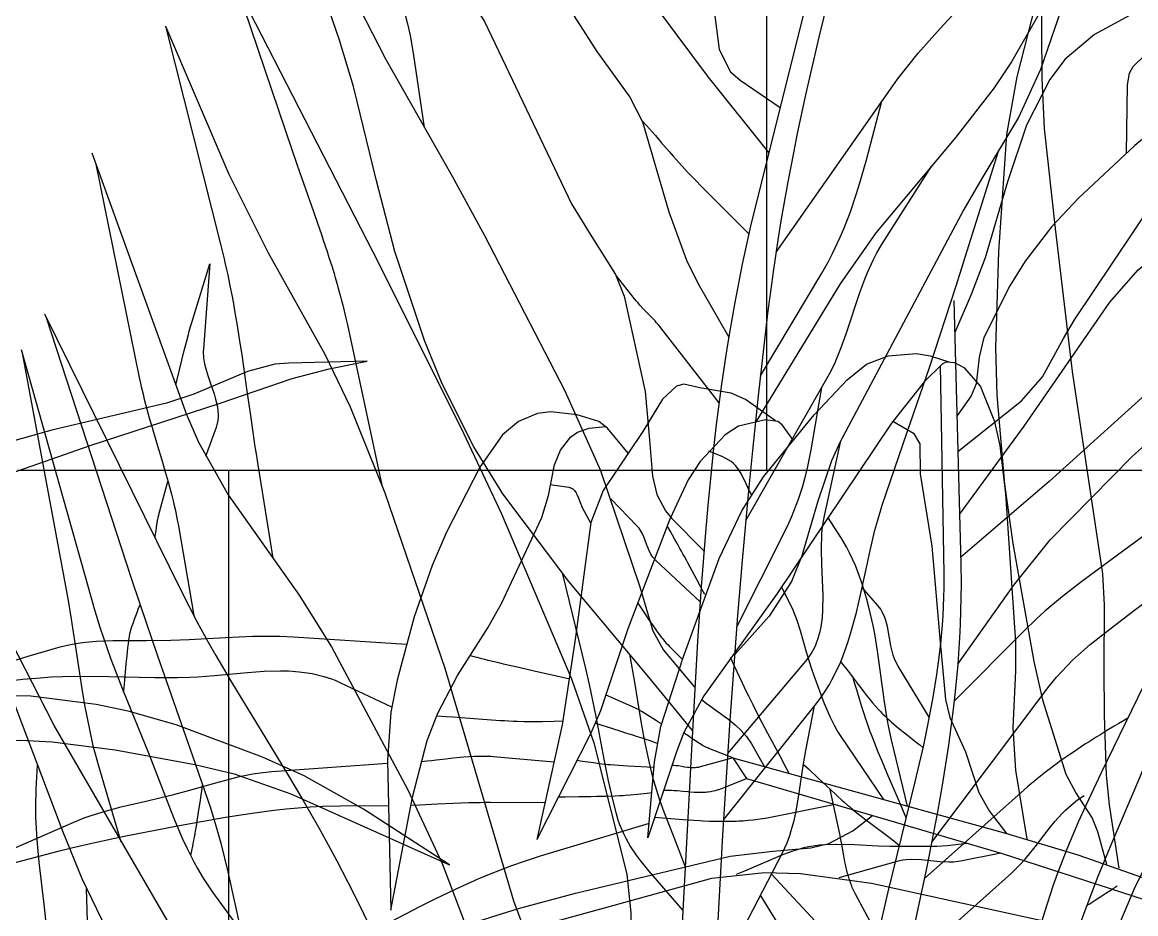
# Model space of a CAD drawing. Header units: metres. Extents: x -28 to 260, y 30 to 125.
# Drawn here: x 238.053 to 238.4668, y 114.2353 to 114.5667 of the extents above; entities that cross this region are included whole.
import ezdxf

# ---------------------------------------------------------------- set-up
doc = ezdxf.new("R2010")
doc.units = ezdxf.units.M
doc.header["$LTSCALE"] = 0.01
doc.header["$MEASUREMENT"] = 0
doc.layers.add('0.1', color=2, linetype='Continuous')
doc.layers.add('0.10', color=2, linetype='Continuous')

# ---------------------------------------------------------------- blocks, each defined once
blk = doc.blocks.new('palmita')
at = {"color": 1, "linetype": 'Continuous'}
blk.add_line((612.41, 1177.99), (607.34, 1170.36), dxfattribs=at)
for points in [[(136.06, 1726.6), (123.33, 1674.55), (115.14, 1647.1), (102.12, 1611.11), (95.91, 1593.02), (74.37, 1522.3), (63.6, 1472.21), (59.56, 1441.4), (55.33, 1433.12), (51.84, 1429.97), (36.95, 1419.86)], [(-184.16, 1678.38), (-126.38, 1602.75), (-120.87, 1594.57), (-112.3, 1576.82), (-99.49, 1538.78), (-92.11, 1520.24), (-64.56, 1463.99), (-49.02, 1436.75), (-42.6, 1427.09), (-28.39, 1408.77), (1.42, 1373.2), (14.63, 1354.25), (46.07, 1302.71)], [(41.14, 1403.09), (63.6, 1431.06), (94.93, 1473.29), (97.36, 1477.55), (100.61, 1486.83), (105.03, 1506.39), (108.64, 1515.53), (138.02, 1562.67), (145.31, 1578.17), (154.76, 1599.03), (160.54, 1608.84), (198.74, 1665.22)], [(225.63, 1610.9), (198.74, 1559.82), (194.94, 1551.86), (188.79, 1535.3), (178.17, 1501.42), (171.31, 1485.17), (163.63, 1473.76), (151.79, 1459.49), (146.83, 1451.78), (114.52, 1384.01), (107.55, 1372.73), (98.11, 1357.77), (94.93, 1349.63), (87.1, 1314.27), (85.56, 1297.62), (84.43, 1282.71), (82.7, 1275.88), (79.56, 1269.8), (77.31, 1267.12), (65.29, 1255)], [(226.15, 1612.86), (202.65, 1525.44), (201.75, 1522.22), (199.73, 1515.83), (197.48, 1509.51), (195.89, 1505.32), (192.53, 1496.99), (185.59, 1480.39), (182.27, 1472.07), (179.22, 1463.68), (177.84, 1459.45), (176.17, 1453.76), (175.43, 1450.89), (174.44, 1446.57), (173.27, 1439.99), (169.25, 1412.42)], [(195.53, 1606.06), (179.15, 1577.5), (153.69, 1527.41), (131.16, 1496.96), (124.74, 1482.82), (117.72, 1463.18), (113.54, 1453.74), (105.1, 1440.65), (92.85, 1423.66), (88.08, 1414.46), (78.28, 1381.06), (71.68, 1363.11), (67.51, 1354.54), (56.03, 1334.46)], [(38.4, 1365.99), (-4.95, 1427.91), (-6.73, 1430.39), (-10.46, 1435.25), (-14.38, 1439.98), (-22.56, 1449.2), (-33.65, 1461.35), (-39.02, 1467.53), (-44.13, 1473.87), (-46.55, 1477.12), (-49.6, 1481.57), (-51.04, 1483.84), (-53.09, 1487.33), (-55.88, 1492.74), (-90.03, 1565.34)], [(2.64, 1557.53), (46, 1383.59), (47.77, 1376.26), (51.02, 1361.52), (53.91, 1346.71), (55.64, 1336.8), (56.72, 1330.17), (58.69, 1316.89), (60.65, 1301.9), (61.81, 1291.88), (63.85, 1271.8), (64.73, 1261.74), (66.3, 1241.6), (67.63, 1221.44), (69.92, 1181.17), (73.56, 1111.88), (75.28, 1077.23), (77.68, 1025.26), (79.78, 973.27), (80.7, 947.27)], [(67.15, 961.45), (62.44, 1067.36), (60.72, 1103.75), (59.78, 1121.94), (58.26, 1149.22), (55.67, 1190.12), (53.71, 1217.37), (52.65, 1230.99), (50.95, 1251.42), (48.48, 1278.64), (47.14, 1292.25), (45.01, 1312.66), (41.51, 1343.26), (39.34, 1359.62), (37.69, 1370.5), (36.51, 1377.74), (33.96, 1392.18), (31.88, 1402.98), (30.43, 1410.16), (27.38, 1424.5), (22.45, 1445.94), (18.97, 1460.18)], [(235.95, 1548.04), (200.69, 1471.42), (183.63, 1437.92), (158.88, 1394.24), (146.83, 1372.22), (116.98, 1314.49), (103.75, 1284.8), (89.06, 1241.59), (84.3, 1225.22), (80.24, 1218.01), (68.65, 1204.16)], [(69.54, 1188.18), (85.14, 1207.21), (115.5, 1243.55), (139.93, 1276.18), (150.75, 1293.64), (162.58, 1317.11), (169.16, 1333.24), (180.13, 1366.33), (186.97, 1392.56), (195.5, 1427.64), (200.69, 1444.9), (219.3, 1498.93), (234.42, 1544.73)], [(-233.55, 1500.57), (-187.65, 1491.18), (-170.79, 1486.38), (-138.01, 1473.33), (-98.88, 1457.26), (-79.93, 1447.02), (-69.02, 1437.8), (-63.26, 1430.23), (-54.64, 1413.2), (-47.58, 1392.17), (-39.21, 1363.98), (-34.03, 1350.25), (-27.95, 1336.12)], [(-91.78, 1402.9), (-92.11, 1428.23), (-92.95, 1432.54), (-94.29, 1435.02), (-98.49, 1439.18), (-107.4, 1444.04), (-120.82, 1449.58), (-126.77, 1452.66), (-156.66, 1472.4), (-172.67, 1479.9), (-233.55, 1500.57)], [(-82.8, 1500.61), (-59.79, 1434), (-51.64, 1416.07), (-38.01, 1393.38), (-31.39, 1381.94), (14.63, 1295.51), (17.9, 1288.43), (22.89, 1273.41), (28.87, 1253.11), (32.74, 1243.52), (41.07, 1230.68), (53.78, 1216.39)], [(468.87, 1136.95), (472.46, 1160.6), (473.59, 1171.62), (474.33, 1193.81), (474.43, 1211.35), (474.31, 1234.76), (474.96, 1246.43), (486.2, 1321.62), (492.45, 1374.87), (496.53, 1412), (497.44, 1430.63), (497.74, 1467.04)], [(497.44, 1468.22), (506.81, 1431.26), (510.69, 1409.8), (513.68, 1366.1), (514.77, 1330.59), (514.31, 1312.84), (511.44, 1279.71), (508.4, 1257.73), (500.57, 1213.85), (497.38, 1199.63), (488.7, 1171.88), (484.82, 1164.7), (478.86, 1155.55), (476.83, 1150.58), (473.55, 1138.53)], [(238.88, 1464.74), (186, 1361.61), (154.67, 1298.75), (140.52, 1268.7), (114.52, 1207.4), (106.14, 1183.58), (93.95, 1134.72), (92.41, 1120.43), (92.12, 1101.09), (91.02, 1091.5), (87.18, 1078.78), (83.18, 1073.82), (75.73, 1067.86)], [(238.88, 1464.74), (218.32, 1403.85), (216.69, 1399.08), (215.58, 1395.9), (213.35, 1389.56), (210.36, 1381.1), (208.88, 1376.86), (207.42, 1372.62), (206.7, 1370.5), (205.29, 1366.24), (204.6, 1364.11), (203.59, 1360.91), (202.72, 1358.05), (202.29, 1356.62), (201.66, 1354.47), (200.76, 1351.24), (200.18, 1349.08), (199.89, 1348), (199.48, 1346.37), (198.94, 1344.2), (198.68, 1343.11), (198.3, 1341.48), (197.76, 1339.02), (184.95, 1279.37)], [(-29.1, 1291.89), (-52.77, 1310.79), (-60.55, 1319.69), (-68.36, 1333.9), (-72.44, 1340.85), (-101.48, 1384.07), (-111.84, 1395.78), (-136.13, 1416.02), (-154.58, 1431.7), (-165.17, 1437.62), (-183.01, 1443.04), (-195.1, 1445.18), (-219.5, 1447.96), (-271.02, 1453.6)], [(-271.02, 1453.6), (-184.84, 1448.9), (-168.23, 1446.88), (-160.05, 1445.02), (-147.99, 1441.17), (-130.51, 1432.93), (-117.8, 1424.66), (-94.92, 1405.68), (-73.93, 1386.15), (-64.01, 1375.62), (-54.07, 1362.71), (-48.4, 1353.54), (-38.72, 1334.28), (-37.09, 1327.02), (-35.97, 1317.05), (-34.03, 1312.67), (-28.76, 1305.11)], [(265.32, 1450.01), (241.82, 1395.01), (227.33, 1365.97), (206.18, 1328.1), (196.78, 1308.57), (183.89, 1276.56), (161.52, 1211.33), (136.06, 1124.9), (109.62, 1054.18), (98.64, 1022.14), (93.39, 1012.42), (90.04, 1008.02), (78.94, 995.16)], [(265.32, 1450.01), (244.76, 1368.49), (244.03, 1365.52), (243.56, 1363.53), (243.25, 1362.2), (242.66, 1359.55), (242.23, 1357.56), (241.95, 1356.23), (241.41, 1353.56), (240.63, 1349.56), (240.13, 1346.88), (239.81, 1345.1), (239.18, 1341.52), (238.85, 1339.51), (238.19, 1335.48), (237.56, 1331.44), (237.15, 1328.75), (236.35, 1323.36), (235.2, 1315.27), (233.68, 1304.47), (232.9, 1299.08), (232.1, 1293.69), (231.69, 1291), (231.05, 1286.96), (225.45, 1252.21)], [(44.2, 1320.11), (21.49, 1358.17), (19, 1362.56), (17.45, 1365.55), (14.58, 1371.65), (13.26, 1374.75), (10.82, 1381.06), (8.62, 1387.45), (7.28, 1391.75), (4.84, 1400.41), (-0.9, 1422.12)], [(88.3, 1414.99), (86.62, 1413.12), (83.29, 1409.35), (81.09, 1406.82), (78.14, 1403.46), (76.67, 1401.78), (74.44, 1399.27), (73.32, 1398.02), (71.06, 1395.55), (69.92, 1394.32), (68.19, 1392.5), (66.44, 1390.69), (65.55, 1389.8), (48.57, 1372.8)], [(-29.71, 1268.47), (-53.7, 1301.39), (-85.55, 1347.43), (-96.1, 1359.52), (-121.15, 1380.31), (-138.82, 1393.66), (-148.13, 1399.11), (-158.05, 1402.82), (-163.3, 1403.8), (-186.09, 1405.62), (-231.68, 1405.68), (-318.79, 1403.8)], [(-318.79, 1403.8), (-253.22, 1396.29), (-202.64, 1390.65), (-188.79, 1387.83), (-179.82, 1384.78), (-162.36, 1376.56), (-149.7, 1368.7), (-141.94, 1362.77), (-127.7, 1349.31), (-118.84, 1338.02), (-107.85, 1322.47), (-101.48, 1315.49), (-63.07, 1280.72), (-30.12, 1252.53)], [(57.91, 1155.07), (23.45, 1198.27), (21.72, 1200.55), (20.64, 1202.11), (18.63, 1205.32), (17.7, 1206.96), (15.98, 1210.32), (14.43, 1213.77), (13.48, 1216.12), (11.76, 1220.91), (10.61, 1224.58), (8.59, 1232.07), (6.83, 1239.7), (4.64, 1249.96), (3.52, 1255.08), (1.69, 1262.68), (0.67, 1266.42), (-1.04, 1271.94), (-10.29, 1299.08), (-18.52, 1323.19), (-22.56, 1335.28), (-28.45, 1353.46), (-44.26, 1403.53)], [(292.74, 1402.96), (257.49, 1305.72), (253.13, 1295.33), (242.01, 1275.75), (215.67, 1238.53), (203.63, 1219.29), (175.25, 1166.08), (162.5, 1138.75), (128.23, 1048.38), (107.66, 1002.22), (82.75, 945.79)], [(291.2, 1398.7), (275.12, 1319.47), (274.68, 1317.38), (274.37, 1315.98), (274.15, 1315.05), (273.71, 1313.2), (273.37, 1311.81), (272.65, 1309.05), (271.9, 1306.29), (271.39, 1304.45), (270.33, 1300.78), (268.7, 1295.29), (266.5, 1287.98), (265.43, 1284.32), (264.39, 1280.65), (263.88, 1278.81), (263.16, 1276.04), (262.54, 1273.58), (262.25, 1272.35), (261.82, 1270.49), (261.42, 1268.63), (261.22, 1267.7), (260.85, 1265.83), (260.68, 1264.9), (260.43, 1263.49), (254.83, 1230.88)], [(49.64, 1266.2), (19.53, 1319.08), (18.56, 1320.84), (16.79, 1324.43), (15.19, 1328.11), (14.2, 1330.6), (12.37, 1335.65), (7.28, 1351), (5.43, 1356.03), (4.42, 1358.51), (2.22, 1363.36), (0.99, 1365.73), (-1.04, 1369.18), (-19.39, 1398.16)], [(-73.19, 1008.65), (-74.61, 1058.5), (-76.27, 1074.88), (-78.55, 1085.65), (-85.26, 1106.92), (-95.15, 1130.25), (-102.73, 1145.12), (-120.04, 1173.86), (-158.24, 1228.86), (-178.36, 1255.36), (-210.21, 1294.2), (-236.33, 1324.16), (-250.23, 1338.12), (-265.29, 1350.63), (-273.39, 1356.15), (-303.92, 1375.38)], [(248.92, 1361.64), (251.28, 1330.06), (251.32, 1328.96), (251.2, 1326.77), (250.84, 1324.57), (250.5, 1323.11), (249.63, 1320.17), (248.62, 1317.24), (247.29, 1313.36), (246.72, 1311.43), (246.06, 1308.56), (245.87, 1307.13), (245.78, 1305.25), (245.82, 1304.31), (245.99, 1302.92), (246.56, 1300.84), (250.5, 1290.08)], [(261.52, 1316.85), (261.06, 1318.65), (260.16, 1322.25), (258.39, 1329.47), (257.47, 1333.07), (256.84, 1335.46), (256.51, 1336.66), (256.01, 1338.44), (255.48, 1340.22), (255.21, 1341.11), (248.92, 1361.64)], [(59.63, 1309.95), (81.22, 1337.84), (81.56, 1338.27), (82.24, 1339.1), (82.95, 1339.92), (83.43, 1340.45), (84.41, 1341.5), (85.92, 1343.06), (87.92, 1345.13), (88.91, 1346.19), (89.87, 1347.26), (90.33, 1347.81), (91.02, 1348.65), (97.93, 1357.41)], [(-29.09, 1212.8), (-49.96, 1242.2), (-63.46, 1259.08), (-93.98, 1290.12), (-110.69, 1305.04), (-119.65, 1311.66), (-134.26, 1320.18), (-155.01, 1328.85), (-169.12, 1333.3), (-197.96, 1339.91), (-235.33, 1346.53), (-254.16, 1348.37), (-261.74, 1348.75)], [(-27.64, 1348.08), (-30.18, 1250.19), (-30.28, 1242.67), (-30.26, 1237.66), (-29.99, 1227.65), (-29.75, 1222.65), (-29.08, 1212.66), (-28.16, 1202.69), (-27.42, 1196.05), (-25.68, 1182.78), (-23.33, 1167.88), (-21.58, 1157.96), (-17.72, 1138.15), (-13.51, 1118.38), (-4.73, 1078.9), (-0.5, 1059.19), (1.51, 1049.34), (9.38, 1009.78)], [(310.37, 1343.05), (259.45, 1239.92), (253.56, 1228.5), (249.44, 1220.99), (246.62, 1216.03), (240.85, 1206.17), (231.97, 1191.5), (220.05, 1171.98), (214.2, 1162.17), (208.49, 1152.27), (205.72, 1147.28), (201.67, 1139.73), (195.65, 1127.97), (191.72, 1120.08), (184.04, 1104.23)], [(309.57, 1341.42), (278.06, 1244.83), (274.9, 1235.29), (268.41, 1216.29), (255.16, 1178.38), (248.68, 1159.38), (246.25, 1151.55), (244.79, 1146.29), (242.18, 1135.68), (235.18, 1103.59), (232.53, 1092.95), (231.05, 1087.67), (227.45, 1075.49), (225.55, 1069.4), (222.48, 1060.35), (220.23, 1054.4), (219.03, 1051.47), (217.13, 1047.13), (214.36, 1041.46), (212.88, 1038.69), (210.5, 1034.63), (207.93, 1030.67), (206.57, 1028.74), (165.06, 971.42)], [(-98.67, 1260.99), (-88.4, 1253.37), (-74.67, 1243.25), (-67.95, 1238.01), (-61.44, 1232.56), (-58.29, 1229.72), (-53.7, 1225.29), (-27.77, 1199.06)], [(319.05, 1329.82), (291.56, 1232.71), (289.75, 1226.66), (288.45, 1222.66), (285.66, 1214.72), (281.12, 1202.92), (271.57, 1179.46), (262.43, 1155.84), (259.13, 1148.09), (257.35, 1144.29), (254.82, 1139.31), (253.47, 1136.88), (251.34, 1133.29), (247.84, 1128.08), (237.44, 1113.76)], [(643.99, 1148.32), (641.49, 1176.51), (639.13, 1189.67), (630.87, 1215.36), (617.52, 1252.12), (609, 1269.86), (601.03, 1282.49), (582.14, 1305.58), (569.9, 1318.55), (562.78, 1324.37), (554.66, 1327.5), (544.15, 1328.4), (539.04, 1327.5), (532.16, 1325.3)], [(-197.74, 1159), (-230.79, 1185.25), (-242.72, 1196.25), (-257.67, 1212), (-265.58, 1219.43), (-278.62, 1229.98), (-306.05, 1249.34), (-334.36, 1267.02), (-349.36, 1274.26), (-367.43, 1281.4), (-404.02, 1294.2), (-452.3, 1309.87), (-479.1, 1319.08), (-492.77, 1322.68), (-506.96, 1325.53)], [(-506.96, 1325.53), (-477.86, 1324.82), (-472.61, 1324.33), (-462.42, 1321.63), (-442.54, 1313.27), (-432.42, 1309.87), (-389.82, 1299.9), (-356.54, 1290.57), (-340.13, 1284.94), (-320.45, 1276.25), (-307.86, 1269.41), (-283.33, 1254.32), (-259.46, 1238.15), (-213.76, 1203.05), (-190.16, 1185.39), (-179.81, 1175.51), (-174.67, 1168.08), (-172.83, 1164.03), (-171.16, 1157.48), (-169.48, 1145.22)], [(318.51, 1327.92), (301.56, 1236.47), (300.36, 1229.63), (298.26, 1215.9), (296.41, 1203.68), (295.4, 1197.59), (293.66, 1188.51), (292.3, 1182.51), (291.55, 1179.52), (290.31, 1175.07), (281.98, 1146.74)], [(503.07, 1147.78), (507.19, 1173.38), (508.19, 1189.16), (507.26, 1210.4), (507.19, 1220.99), (510.94, 1276.13), (513.06, 1294.12), (515.09, 1302.99), (520.31, 1316.22), (526.2, 1322.9), (529.9, 1324.91), (533.29, 1325.14), (534.67, 1324.37), (541.22, 1317.89), (553.41, 1302.44), (595.89, 1239.16), (623.24, 1201.03), (630.57, 1187.47), (633.37, 1180.27), (643.99, 1148.32)], [(-22.57, 1323.93), (-23.84, 1246.38), (-23.86, 1241.17), (-23.79, 1237.7), (-23.48, 1230.78), (-23.25, 1227.32), (-22.62, 1220.43), (-21.81, 1213.54), (-21.17, 1208.96), (-19.69, 1199.82), (-17.74, 1189.55), (-16.3, 1182.72), (-13.17, 1169.08), (-3.06, 1128.24), (0.07, 1114.63), (1.51, 1107.82), (23.5, 999.94)], [(596.5, 1303.37), (607.76, 1311.21), (612.99, 1313.56), (624.62, 1315.6), (630.56, 1316.94), (633.37, 1316.22), (638.57, 1311.38), (645.86, 1299.31), (660.64, 1277.46), (665.22, 1265.48), (670.84, 1222.87), (675.84, 1190.3), (685.21, 1147.69)], [(52.99, 1226.69), (35.2, 1262.12), (33.66, 1265.32), (32.7, 1267.49), (30.93, 1271.91), (30.12, 1274.15), (28.65, 1278.68), (27.38, 1283.27), (26.64, 1286.35), (25.41, 1292.56), (21.46, 1315.69)], [(590.09, 1296.32), (594.01, 1301.82), (595.74, 1303.11), (600.26, 1303.69), (610.36, 1301.29), (615.25, 1298.06), (624.55, 1288.24), (629.06, 1281.41), (635.87, 1266.73), (651.48, 1226.01), (655.76, 1212.92), (661.53, 1195.52), (665.22, 1187.16), (685.21, 1147.69)], [(651.35, 1291.32), (658.98, 1300.56), (662.19, 1303.07), (670.22, 1305.58), (680.01, 1306.68), (685, 1306.08), (692.08, 1303.07), (697.98, 1298.15), (706.45, 1286.15), (718.85, 1261.89), (724.18, 1249.58), (730.81, 1230.39), (737.21, 1206.87), (739.53, 1195.05), (740.8, 1177.14), (739.56, 1121.38)], [(552.92, 1303.16), (545.29, 1298.68), (542.88, 1294.76), (542.79, 1283.65), (538.42, 1256.71), (535.3, 1220.99), (533.42, 1199.69), (531.74, 1193.02), (525.93, 1180.27), (520.94, 1165.17), (517.18, 1158.34), (510.67, 1149.92)], [(739.56, 1121.38), (731.44, 1163.36), (726, 1184.46), (722.07, 1194.68), (714.68, 1208.58), (703.49, 1226.3), (698.33, 1235.4), (683.34, 1267.36), (680.96, 1275.58), (678.67, 1286.93), (676.47, 1292.42), (672.58, 1297.36), (670.08, 1299.16), (665.85, 1300.56), (659.58, 1301.22)], [(56.37, 1179.65), (27.36, 1213.99), (26.14, 1215.56), (25.42, 1216.65), (24.17, 1218.91), (23.64, 1220.08), (22.75, 1222.49), (22.07, 1224.99), (21.72, 1226.7), (21.24, 1230.21), (21.04, 1232.92), (20.97, 1238.49), (21.43, 1249.92), (21.58, 1255.64), (21.43, 1261.25), (21.17, 1263.99), (20.51, 1268.01), (14.44, 1295.87)], [(82.35, 892.16), (98.85, 911.86), (107.75, 920.92), (120.79, 931.86), (127.25, 937.39), (175.23, 980.61), (186.35, 991.65), (205.81, 1016.16), (222.65, 1042.93), (243.23, 1080.08), (253.57, 1098.48), (306.74, 1190), (330.94, 1236.97), (358.35, 1294.92)], [(357.98, 1294.12), (303.52, 1150.54), (296.43, 1133.11), (280.13, 1099.3), (261.65, 1066.5), (221.26, 1002.22), (196.45, 964.54), (182.49, 947.17), (166.55, 932.04), (157.61, 925.61), (92, 883.37)], [(605.49, 1275.88), (606.19, 1277.19), (607.43, 1279.89), (609.14, 1283.46), (610.17, 1285.14), (611.41, 1286.69), (612.13, 1287.41), (613.05, 1288.15), (615.02, 1289.35), (616.41, 1290), (619.26, 1291.15), (621.36, 1292.1)], [(-138.5, 1287.79), (-82.42, 1172.43), (-76.65, 1160.23), (-73.88, 1154.04), (-69.91, 1144.64), (-66.2, 1135.13), (-64.46, 1130.34), (-61.26, 1120.67), (-59.81, 1115.8), (-57.84, 1108.46), (-56.3, 1101.89), (-55.62, 1098.59), (-54.71, 1093.63), (-53.61, 1086.15), (-52.85, 1078.65), (-52.6, 1074.88), (-52.34, 1068.79), (-52.25, 1064.73), (-52.23, 1056.61), (-52.54, 1044.41), (-52.94, 1036.28), (-54.02, 1020.05), (-57.49, 973.39)], [(-62.25, 981.34), (-58.99, 1037.14), (-58.85, 1040.2), (-58.81, 1046.31), (-59.07, 1052.41), (-59.4, 1056.47), (-60.4, 1064.58), (-61.42, 1070.63), (-62.22, 1074.66), (-64.07, 1082.69), (-65.12, 1086.69), (-67.39, 1094.67), (-69.89, 1102.6), (-71.64, 1107.86), (-75.32, 1118.32), (-78.85, 1127.76), (-81.31, 1133.99), (-86.39, 1146.31), (-96.76, 1170.74), (-101.77, 1182.99), (-106.48, 1195.37), (-108.68, 1201.63), (-136.96, 1284.62)], [(269.28, 1259.83), (269.25, 1260.05), (269.18, 1260.47), (269.11, 1260.9), (269.07, 1261.19), (268.99, 1261.76), (268.87, 1262.62), (268.76, 1263.38), (268.71, 1263.76), (268.63, 1264.34), (268.57, 1264.72), (268.54, 1264.91), (268.5, 1265.19), (268.43, 1265.62), (268.36, 1266), (268.32, 1266.19), (268.27, 1266.47), (268.21, 1266.75), (268.19, 1266.89), (268.13, 1267.18), (268.1, 1267.32), (268.05, 1267.53), (267.98, 1267.81), (267.95, 1267.95), (267.89, 1268.16), (267.84, 1268.37), (267.81, 1268.47), (264.43, 1280.81)], [(680.24, 1279.68), (673.34, 1278.63), (673.02, 1278.57), (672.82, 1278.51), (672.69, 1278.46), (672.44, 1278.34), (672.25, 1278.25), (672.14, 1278.17), (671.91, 1278.01), (671.81, 1277.92), (671.6, 1277.74), (671.4, 1277.53), (671.28, 1277.38), (671.04, 1277.07), (670.92, 1276.89), (670.67, 1276.5), (670.45, 1276.08), (670.31, 1275.79), (670.04, 1275.19), (669.66, 1274.26), (669.18, 1273), (668.94, 1272.39), (668.68, 1271.8), (668.55, 1271.52), (668.35, 1271.12), (665.25, 1265.36)], [(66.69, 1236.02), (83.18, 1251.41), (84.24, 1252.6), (84.82, 1253.48), (85.78, 1255.41), (86.58, 1257.46), (87.62, 1260.22), (88.22, 1261.54), (89.34, 1263.37), (90.04, 1264.18), (99.81, 1274.3)], [(547.55, 1160.1), (553.41, 1184.66), (554.43, 1189.34), (555.01, 1192.48), (556.01, 1198.78), (558.59, 1217.8), (559.65, 1224.12), (560.28, 1227.26), (561.83, 1233.98), (562.7, 1237.33), (564.18, 1242.31), (565.89, 1247.19), (566.84, 1249.58), (568.99, 1254.26), (570.18, 1256.53), (572.15, 1259.84), (577.04, 1267.49)], [(622.84, 1238.73), (623.8, 1240.52), (624.44, 1241.72), (625.72, 1244.1), (627.42, 1247.29), (628.27, 1248.88), (629.12, 1250.47), (629.55, 1251.26), (630.41, 1252.85), (630.84, 1253.64), (631.49, 1254.83), (632.08, 1255.89), (632.47, 1256.59), (632.73, 1257.06), (633.25, 1258), (634.04, 1259.41), (635.63, 1262.22), (636.42, 1263.63), (636.81, 1264.34)], [(-19.43, 1146.68), (-63.07, 1204.62), (-65.79, 1208.01), (-67.71, 1210.17), (-71.77, 1214.31), (-73.89, 1216.29), (-78.28, 1220.11), (-82.82, 1223.79), (-92.11, 1230.93), (-99.85, 1236.76), (-103.75, 1239.6), (-109.72, 1243.67), (-115.88, 1247.42), (-119.05, 1249.15)], [(117.78, 1246.32), (109.28, 1211.2), (107.92, 1205.28), (105.47, 1193.38), (102.42, 1177.46), (100.8, 1169.52), (99.02, 1161.59), (98.04, 1157.65), (97.26, 1154.99), (96.64, 1153.25), (95.17, 1149.86), (94.34, 1148.2), (92.49, 1144.97), (90.44, 1141.87), (88.97, 1139.86), (85.87, 1136.04), (73.08, 1121.26)], [(556.32, 1162.52), (572.15, 1185.91), (573.61, 1188.22), (574.51, 1189.81), (576.14, 1193.07), (578.29, 1198.13), (582.14, 1208.46), (583.18, 1211.37), (584.97, 1217.29), (587.23, 1225.21), (588.52, 1229.11), (590.02, 1232.92), (590.89, 1234.78), (594.26, 1241.62)], [(-18.45, 1193.13), (-6.87, 1212.14), (-5.7, 1214.5), (-5.11, 1216.17), (-4.26, 1219.67), (-2.94, 1226.84), (-2.33, 1229.12), (-1.96, 1230.23), (-1.01, 1232.32), (-0.43, 1233.31), (0.63, 1234.69), (6.48, 1241.32)], [(280.92, 1202.41), (280.77, 1203.91), (280.48, 1206.93), (279.93, 1212.97), (279.64, 1215.98), (279.31, 1218.97), (279.13, 1220.46), (278.83, 1222.67), (278.76, 1223.14), (278.58, 1224.07), (278.36, 1225), (278.19, 1225.62), (278.07, 1226.03), (277.82, 1226.85), (277.51, 1227.76), (277.3, 1228.37), (276.85, 1229.59), (276.38, 1230.8), (275.76, 1232.43), (275.46, 1233.24), (275.03, 1234.46), (274.82, 1235.07)], [(647.87, 1235.77), (647.21, 1234.81), (645.92, 1232.88), (643.36, 1229.01), (642.06, 1227.09), (641.18, 1225.83), (640.73, 1225.2), (640.04, 1224.26), (638.99, 1222.87), (638.72, 1222.54), (638.19, 1221.89), (637.63, 1221.25), (637.25, 1220.83), (636.49, 1220.01), (635.9, 1219.4), (634.7, 1218.2), (632.29, 1215.82), (631.11, 1214.61)], [(733.74, 1220.2), (775.66, 1222.87), (780.72, 1223.1), (784.09, 1223.17), (790.85, 1223.1), (800.98, 1222.69), (814.5, 1221.93), (821.26, 1221.62), (830.46, 1221.52), (842.76, 1221.53), (848.89, 1221.27), (852.95, 1220.9), (854.97, 1220.64), (857.99, 1220.14), (862.49, 1219.12), (874.44, 1215.68), (890.2, 1210.84), (898.09, 1208.46), (919.33, 1202.2)], [(14.43, 1213.76), (13.34, 1212.38), (12.63, 1211.46), (11.21, 1209.6), (9.8, 1207.73), (7.93, 1205.24), (6.98, 1204), (5.55, 1202.15), (4.83, 1201.23), (3.36, 1199.41), (2.61, 1198.51), (1.46, 1197.18), (0.29, 1195.87), (-0.31, 1195.23), (-0.84, 1194.67), (-1.2, 1194.3), (-1.93, 1193.58), (-3.04, 1192.52), (-3.8, 1191.84), (-4.31, 1191.38), (-5.34, 1190.49), (-6.13, 1189.83), (-7.71, 1188.54), (-9.32, 1187.26), (-11.46, 1185.57), (-12.53, 1184.72), (-14.13, 1183.44), (-14.92, 1182.79), (-16.1, 1181.81)], [(72.22, 1137.79), (76.37, 1148.4), (80.08, 1157.83), (81.78, 1162.59), (83.31, 1167.42), (83.99, 1169.86), (85.27, 1174.99), (86.04, 1178.42), (87.43, 1185.32), (88.68, 1192.24), (90.99, 1206.11), (92.83, 1216.5)], [(591.49, 1172.22), (592.61, 1174.34), (594.85, 1178.59), (599.36, 1187.07), (601.6, 1191.32), (603.81, 1195.58), (604.9, 1197.72), (606.51, 1200.95), (607.28, 1202.53), (608.81, 1205.72), (611.81, 1212.11), (613.32, 1215.31)], [(672.97, 1207.26), (678.44, 1208.5), (685.73, 1210.15), (689.38, 1210.98), (693.02, 1211.81), (694.85, 1212.23), (697.58, 1212.85), (698.04, 1212.96), (698.35, 1213.03), (698.97, 1213.17), (699.89, 1213.4), (700.51, 1213.55), (700.92, 1213.65), (701.74, 1213.85), (702.67, 1214.08), (703.28, 1214.24), (704.51, 1214.55), (705.74, 1214.87), (707.38, 1215.29), (708.2, 1215.5), (709.43, 1215.81), (710.04, 1215.96)], [(919.33, 1202.2), (876.23, 1207.21), (869.88, 1207.81), (865.63, 1208.08), (857.13, 1208.35), (844.34, 1208.29), (827.28, 1207.91), (818.76, 1207.84), (814.24, 1207.95), (811.2, 1208.12), (805.07, 1208.62), (792.74, 1209.8), (786.6, 1210.23), (780.52, 1210.38), (777.52, 1210.31), (773.55, 1210.03), (771.59, 1209.8), (768.68, 1209.33), (764.4, 1208.31), (761.6, 1207.39), (760.22, 1206.86), (758.17, 1205.96), (739.22, 1196.94)], [(-9.89, 1155.72), (-8.9, 1158.08), (-6.89, 1162.81), (-2.85, 1172.25), (-0.86, 1176.98), (0.45, 1180.15), (1.09, 1181.73), (2.04, 1184.12), (2.98, 1186.51), (3.44, 1187.71), (3.71, 1188.44), (4.24, 1189.91), (4.76, 1191.38), (5.09, 1192.37), (5.73, 1194.35), (6.66, 1197.33), (8.46, 1203.31), (9.38, 1206.3), (9.85, 1207.79)], [(-537.49, 1138.25), (-505.55, 1158.9), (-483.48, 1171.29), (-468.07, 1178.25), (-435.97, 1190.24), (-418.15, 1195.4), (-406.18, 1197.89), (-382.01, 1200.92), (-355.43, 1201.26), (-342.26, 1199.49), (-301.79, 1189.52), (-235.06, 1168.87), (-197.43, 1158.9), (-183.12, 1153.34), (-176.34, 1149.73), (-166.9, 1143.24), (-142.05, 1123.3)], [(638.89, 1190.6), (639.99, 1191.27), (640.72, 1191.73), (642.17, 1192.67), (644.1, 1193.92), (645.08, 1194.52), (646.06, 1195.11), (646.56, 1195.39), (647.57, 1195.94), (648.08, 1196.19), (648.86, 1196.56), (659.42, 1201.34)], [(61.2, 1094.09), (36.18, 1142.48), (34.37, 1146.44), (33.37, 1149.15), (32.78, 1150.99), (31.76, 1154.72), (31.12, 1157.57), (30.07, 1163.35), (28.34, 1175.02), (27.36, 1180.79), (24.21, 1197.31)], [(624.1, 1199.65), (622.32, 1198.29), (618.68, 1195.7), (613.85, 1192.21), (611.55, 1190.33), (609.39, 1188.27), (608.38, 1187.16), (607.34, 1185.89), (605.49, 1183.19), (602.24, 1177.54), (600.58, 1174.73)], [(-92.52, 1192.93), (-88.95, 1190.81), (-87.17, 1189.75), (-84.5, 1188.13), (-81.85, 1186.5), (-80.53, 1185.68), (-77.89, 1184.01), (-76.58, 1183.17), (-74.62, 1181.89), (-72.03, 1180.17), (-70.74, 1179.29), (-68.82, 1177.96), (-66.92, 1176.61), (-65.98, 1175.93), (-64.31, 1174.7), (-63.48, 1174.08), (-62.24, 1173.14), (-60.4, 1171.71), (-58.58, 1170.25), (-57.68, 1169.51), (-55.9, 1168.02), (-55.02, 1167.26), (-53.7, 1166.1), (-16.67, 1133.13)], [(722.5, 1193.67), (718.9, 1193.42), (716.5, 1193.24), (711.7, 1192.87), (705.3, 1192.37), (702.1, 1192.14), (698.89, 1191.94), (697.29, 1191.84), (694.09, 1191.69), (692.49, 1191.62), (690.08, 1191.55), (688.47, 1191.52), (687.39, 1191.52), (685.23, 1191.53), (683.08, 1191.58), (678.76, 1191.7), (675.53, 1191.77)], [(663.46, 1190.88), (661.49, 1190.26), (657.55, 1189.02), (654.04, 1187.92), (652.29, 1187.37), (649.67, 1186.54), (647.92, 1185.98), (647.05, 1185.7), (645.73, 1185.28), (645.54, 1185.22), (645.15, 1185.09), (644.76, 1184.96), (644.5, 1184.88), (643.99, 1184.7), (643.6, 1184.56), (642.83, 1184.29), (641.29, 1183.75), (640.51, 1183.48)], [(-166.18, 1124.01), (-225.83, 1142.53), (-251.26, 1151.51), (-284.76, 1164.77), (-301.79, 1171.01), (-321.18, 1176.81), (-334.28, 1179.82), (-360.72, 1183.83), (-378.19, 1184.53), (-389.91, 1183.98), (-413.25, 1180.98), (-442.89, 1175.59), (-457.47, 1172.07), (-478.57, 1164.6), (-537.49, 1138.25)], [(612.41, 1177.99), (621.37, 1181.52), (621.75, 1181.68), (622.48, 1182.01), (623.2, 1182.37), (623.67, 1182.63), (624.6, 1183.18), (625.05, 1183.46), (625.96, 1184.06), (626.85, 1184.67), (628.04, 1185.5), (628.63, 1185.91), (629.53, 1186.52), (629.98, 1186.82), (630.66, 1187.25)], [(28.25, 1175.57), (26.44, 1173.88), (22.84, 1170.48), (19.64, 1167.46), (18.03, 1165.96), (16.41, 1164.47), (15.59, 1163.73), (13.95, 1162.26), (13.12, 1161.54), (11.87, 1160.46), (11.18, 1159.88), (9.79, 1158.74), (8.39, 1157.6), (7.45, 1156.85), (5.56, 1155.37), (2.7, 1153.18), (-3.05, 1148.83), (-5.91, 1146.65), (-7.34, 1145.55)], [(612.41, 1177.99), (511.02, 1150.02), (484.16, 1142), (431.17, 1123.33), (419.07, 1118.46), (395.62, 1107.33), (373.02, 1094.55), (358.35, 1085.2), (329.77, 1064.85), (301.18, 1041.3), (283.37, 1024.58), (249.92, 988.57), (216.04, 946.64), (200.43, 924.9), (178.95, 890.69), (155.38, 845.83), (144.91, 822.91), (130.78, 787.72), (120.04, 757.03), (101.63, 694.91), (98.41, 677.89), (94.73, 655.08), (91.5, 644.06), (75.2, 600.86)], [(301.3, 1041.41), (304.68, 1057.97), (305.7, 1063.68), (306.24, 1067.5), (307.04, 1075.18), (307.79, 1086.77), (308.53, 1102.25), (309.05, 1109.98), (309.43, 1114.15), (310.34, 1122.5), (312.32, 1139.2), (313.1, 1147.56), (313.55, 1155.91), (313.6, 1160.09), (313.42, 1166.36), (312.92, 1175.33)], [(612.41, 1177.99), (616.42, 1176.87), (621.78, 1175.38), (624.5, 1174.63), (624.88, 1174.54), (625.14, 1174.48), (625.65, 1174.4), (625.91, 1174.37), (626.43, 1174.32), (626.94, 1174.3), (627.29, 1174.3), (627.98, 1174.32), (628.77, 1174.39), (629.29, 1174.44), (630.33, 1174.59), (631.38, 1174.76), (632.78, 1174.98), (633.48, 1175.08), (634.17, 1175.16), (634.52, 1175.19), (635.04, 1175.23)], [(641.68, 1174.38), (651.47, 1174.96), (656.35, 1175.26), (657.92, 1175.38), (658.96, 1175.47), (659.65, 1175.55), (661.03, 1175.71), (662.07, 1175.84), (664.15, 1176.12), (668.3, 1176.71), (670.38, 1176.98)], [(678.88, 1176.46), (701.33, 1178.39), (702.33, 1178.47), (703, 1178.5), (704.33, 1178.55), (705, 1178.56), (706.34, 1178.56), (707.67, 1178.53), (708.56, 1178.5), (710.35, 1178.4), (712.35, 1178.24), (713.69, 1178.12), (716.36, 1177.83), (719.03, 1177.52), (722.6, 1177.11), (724.38, 1176.92), (726.16, 1176.74), (727.06, 1176.67), (728.39, 1176.57)], [(740.78, 1175.94), (783.78, 1172.75), (788.03, 1172.31), (790.84, 1171.88), (796.42, 1170.77), (804.72, 1168.64), (815.74, 1165.48), (821.26, 1163.98), (829.41, 1162.04), (840.3, 1159.51), (845.69, 1158.09), (851, 1156.45), (853.62, 1155.52), (857.49, 1153.96), (910.58, 1130.78)], [(607.34, 1170.36), (512.28, 1142.39), (454.61, 1123.75), (426.1, 1113.15), (416.93, 1109.28), (399.31, 1100.2), (382.46, 1089.69), (350.05, 1066.12), (308.24, 1031.9), (288.49, 1013.75), (260.06, 984.76), (226.89, 945.97), (211.83, 925.6), (191.62, 893.23), (175.99, 863.22), (166.37, 842.95), (148.53, 801.7), (135.52, 769.83), (130.78, 753.39), (105.44, 628.81), (83.24, 522.87)], [(251.62, 1168.1), (251.83, 1166.76), (251.97, 1165.87), (252.24, 1164.09), (252.51, 1162.3), (252.87, 1159.92), (253.05, 1158.73), (253.32, 1156.94), (253.46, 1156.05), (253.65, 1154.86), (253.74, 1154.26), (253.88, 1153.37), (254.1, 1152.03), (254.32, 1150.7), (254.43, 1150.03), (254.48, 1149.72), (254.51, 1149.51), (254.59, 1149.1), (254.7, 1148.48), (254.78, 1148.07), (254.83, 1147.79), (254.94, 1147.24), (255.02, 1146.83), (255.18, 1146.01), (255.35, 1145.19), (255.58, 1144.09), (255.69, 1143.54), (255.86, 1142.72), (255.94, 1142.31), (256.06, 1141.69)], [(638.1, 1166.02), (637.32, 1166.03), (636.8, 1166.02), (635.75, 1165.99), (635.23, 1165.97), (634.17, 1165.9), (633.12, 1165.82), (631.01, 1165.63), (629.14, 1165.46), (628.2, 1165.38), (626.8, 1165.29), (625.4, 1165.24), (624.71, 1165.23), (623.78, 1165.24), (623.32, 1165.26), (622.62, 1165.3), (621.93, 1165.35), (621.59, 1165.39), (620.67, 1165.51), (620.22, 1165.59), (619.53, 1165.73), (618.85, 1165.89), (618.52, 1165.98), (617.84, 1166.19), (617.5, 1166.3), (617, 1166.49), (615.9, 1166.92), (613.73, 1167.78), (607.34, 1170.36)], [(-9.33, 1099.57), (-49.02, 1135.1), (-52.16, 1138.17), (-54.13, 1140.37), (-57.87, 1144.96), (-62.72, 1151.23), (-65.21, 1154.28), (-67.81, 1157.19), (-69.17, 1158.57), (-72.05, 1161.15), (-73.57, 1162.34), (-75.99, 1163.96)], [(0.68, 1111.77), (9.06, 1127.58), (9.43, 1128.32), (9.67, 1128.81), (10.11, 1129.82), (10.32, 1130.32), (10.72, 1131.35), (11.08, 1132.38), (11.3, 1133.08), (11.44, 1133.55), (11.71, 1134.49), (11.86, 1135.02), (12.13, 1136.09), (12.38, 1137.17), (12.54, 1137.9), (12.84, 1139.35), (13.25, 1141.54), (13.77, 1144.47), (14.04, 1145.93), (14.45, 1148.11), (14.68, 1149.19), (18.31, 1166.22)], [(677.21, 1163.49), (674.69, 1163.53), (669.63, 1163.61), (665.14, 1163.67), (662.89, 1163.71), (659.52, 1163.8), (656.16, 1163.91), (654.48, 1163.98), (653.15, 1164.06), (652.26, 1164.12), (650.48, 1164.27), (647.82, 1164.55), (644.27, 1164.93), (642.5, 1165.11)], [(574.34, 1160.65), (598.39, 1155.84), (599.68, 1155.59), (600.55, 1155.44), (602.28, 1155.17), (603.15, 1155.05), (604.9, 1154.84), (606.65, 1154.67), (607.82, 1154.57), (608.6, 1154.51), (610.16, 1154.42), (611.04, 1154.38), (612.81, 1154.32), (614.57, 1154.29), (615.75, 1154.28), (618.11, 1154.3), (619.88, 1154.34), (621.06, 1154.38), (623.42, 1154.48), (624.6, 1154.54), (626.95, 1154.68), (629.3, 1154.84), (630.87, 1154.96), (633.99, 1155.21), (641.49, 1155.83)], [(732, 1160.45), (728.73, 1160.58), (722.19, 1160.87), (716.38, 1161.13), (713.47, 1161.25), (710.57, 1161.35), (709.12, 1161.39), (706.21, 1161.45), (704.76, 1161.47), (702.58, 1161.47), (682.18, 1161.46)], [(910.58, 1130.78), (863.11, 1143.31), (858.23, 1144.55), (848.43, 1146.84), (838.58, 1148.91), (818.76, 1152.7), (800.89, 1155.93), (791.93, 1157.36), (782.96, 1158.58), (778.46, 1159.09), (769.46, 1159.84), (764.95, 1160.08), (758.17, 1160.22), (740.43, 1160.26)], [(829.5, 1047.45), (778.91, 1086.29), (764.88, 1095.47), (754.87, 1100.56), (733.93, 1108.85), (692.04, 1122), (670.84, 1127.64), (613.38, 1141.43), (597.55, 1143.31), (583.36, 1144.6), (576.7, 1146.17), (567.78, 1150.82), (560.5, 1156.58)], [(643.51, 1153.64), (683.96, 1141.43), (690.38, 1139.37), (694.61, 1137.87), (702.98, 1134.63), (707.12, 1132.9), (715.33, 1129.22), (723.46, 1125.32), (728.85, 1122.61), (739.56, 1116.99), (752.22, 1110.03), (758.47, 1106.42), (767.68, 1100.79), (773.69, 1096.86), (776.64, 1094.83), (781.01, 1091.71), (786.71, 1087.39), (789.49, 1085.15), (793.59, 1081.7), (799.52, 1076.27), (829.5, 1047.45)], [(611.04, 1134.75), (607.98, 1135.96), (601.9, 1138.61), (593.77, 1142.09), (589.67, 1143.57), (585.5, 1144.74), (583.39, 1145.19), (580.22, 1145.64), (578.07, 1145.82), (573.75, 1145.95), (567.19, 1145.76), (558.4, 1145.28), (554.04, 1145.19), (536.55, 1145.19), (532.81, 1145.38), (525.36, 1146.24)], [(512.85, 1142.56), (527.8, 1139.55), (530.34, 1139.21), (532.05, 1139.16), (535.5, 1139.33), (542.44, 1140.06), (545.87, 1140.2), (548.13, 1140.07), (549.25, 1139.92), (550.91, 1139.55), (573.03, 1133.4)], [(40.15, 1134.8), (22.17, 1115.37), (21.49, 1114.63), (21.04, 1114.14), (20.14, 1113.16), (19.69, 1112.67), (18.79, 1111.69), (17.89, 1110.7), (17.29, 1110.05), (16.1, 1108.73), (14.76, 1107.25), (13.86, 1106.26), (12.08, 1104.28), (10.29, 1102.3), (7.91, 1099.66), (6.72, 1098.34), (4.94, 1096.37), (4.04, 1095.38)], [(744.91, 1082.91), (700.2, 1108.85), (686.24, 1115), (656.48, 1123.26), (620.25, 1133.28), (600.59, 1135.4), (587.29, 1134.99), (560.91, 1131.4), (500.94, 1118.24), (472.22, 1112.15), (457.84, 1111.98), (432.01, 1115.44)], [(-77.28, 1123.24), (-77.55, 1123.42), (-77.92, 1123.66), (-78.1, 1123.77), (-78.65, 1124.13), (-79.38, 1124.6), (-79.74, 1124.83), (-80.84, 1125.54), (-82.3, 1126.48), (-83.03, 1126.95), (-83.76, 1127.43), (-84.12, 1127.66), (-84.67, 1128.01), (-84.91, 1128.17), (-85.24, 1128.38), (-85.4, 1128.49), (-85.76, 1128.72), (-86.31, 1129.07), (-86.86, 1129.43), (-87.13, 1129.6), (-87.31, 1129.72), (-87.56, 1129.88), (-87.68, 1129.96), (-87.95, 1130.13), (-88.36, 1130.4)], [(11.24, 1060.17), (29.66, 1089.06), (30.01, 1089.67), (30.55, 1090.93), (30.89, 1092.27), (31.04, 1093.2), (31.17, 1095.11), (31.11, 1098.06), (31.03, 1102.01), (31.17, 1103.92), (31.55, 1105.74), (31.85, 1106.61), (32.47, 1107.85), (44.23, 1126.91)], [(294.8, 1129.4), (293.79, 1097.12), (293.54, 1092.94), (293.25, 1090.16), (292.43, 1084.63), (291.92, 1081.88), (290.74, 1076.39), (286.7, 1060.01), (286.02, 1057.69), (285.45, 1056.17), (284.13, 1053.17), (281.4, 1047.21), (280.34, 1044.18), (279.87, 1042.12), (279.72, 1041.08), (279.62, 1039.48), (279.46, 1020.69)]]:
    blk.add_lwpolyline(points, dxfattribs=at)

msp = doc.modelspace()

# ---------------------------------------------------------------- hatches: boundary and pattern name
at = {"layer": '0.1'}
h = msp.add_hatch(dxfattribs=at)
h.set_pattern_fill('AR-B816', color=256, scale=0.025, angle=180, style=0)
h.set_pattern_definition([(180, (74.12945, 0), (-2e-17, -0.2), []), (270, (74.12945, 0), (0.2, -0.2), [0.2, -0.2])])
h.paths.add_polyline_path([(232.05115, 117.11523), (232.05115, 113.11523), (237.75115, 113.11523), (237.75115, 117.11523)])
h.paths.add_polyline_path([(238.05115, 113.11523), (243.75115, 113.11523), (243.75115, 117.11523), (238.05115, 117.11523)])

# ---------------------------------------------------------------- block references
at = {"layer": '0.10', "xscale": -0.001, "yscale": 0.001, "zscale": 0.001}
for p in [(237.6742, 113.11523), (238.37156, 113.11523), (238.92945, 113.11523)]:
    msp.add_blockref('palmita', p, dxfattribs=at)

doc.saveas('drawing.dxf')
